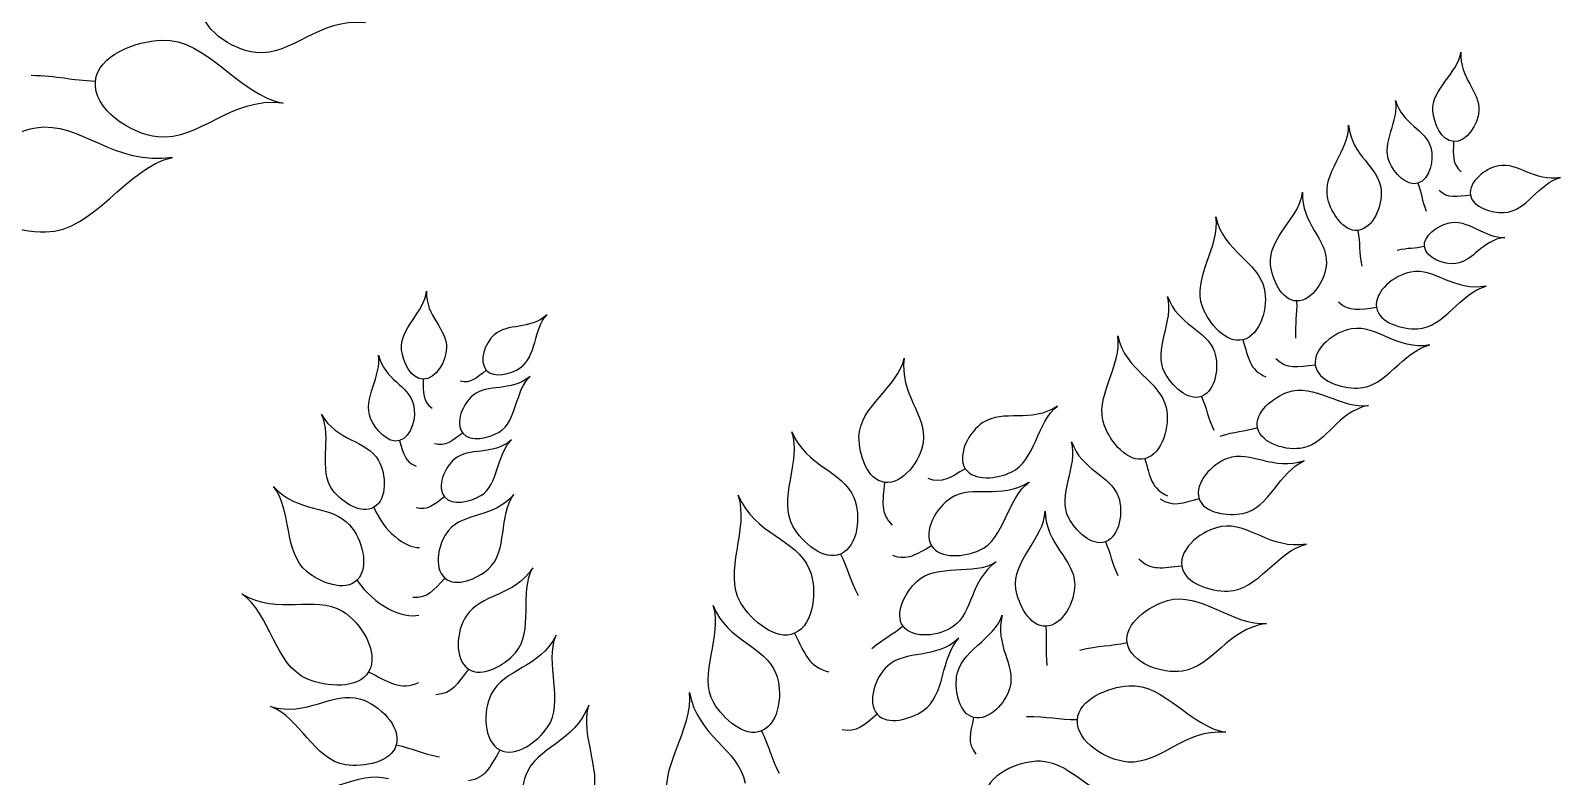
# Model space of a CAD drawing. Extents: x 5.1 to 68.9, y 5.1 to 68.9.
# Drawn here: x 39.26 to 49.62, y 55.85 to 60.9 of the extents above; entities that cross this region are included whole.
import ezdxf

# ---------------------------------------------------------------- set-up
doc = ezdxf.new("R2010")
doc.units = 0
doc.layers.add('View004', color=7, linetype='CONTINUOUS')

msp = doc.modelspace()

# ---------------------------------------------------------------- linework, layer by layer
at = {"layer": 'View004', "color": 1}
for p, q in [((39.697602, 60.55754), (39.697602, 60.55754)), ((48.896168, 60.149297), (48.896168, 60.149297)), ((48.655214, 59.867978), (48.655216, 59.867978)), ((49.011284, 59.787897), (49.011284, 59.787897)), ((48.248268, 59.548619), (48.248268, 59.548619)), ((48.700181, 59.438817), (48.700181, 59.438817)), ((47.833982, 59.070602), (47.833982, 59.070602)), ((48.375347, 59.026097), (48.375347, 59.026097)), ((47.469811, 58.807894), (47.469811, 58.807894)), ((42.345443, 58.602098), (42.345443, 58.602098)), ((47.960564, 58.635765), (47.960564, 58.635765)), ((41.917218, 58.541368), (41.917218, 58.541368)), ((47.18883, 58.424654), (47.18883, 58.424654)), ((42.185855, 58.176294), (42.185855, 58.176294)), ((47.569352, 58.211775), (47.569352, 58.211775)), ((41.756879, 58.125146), (41.756879, 58.125146)), ((45.589785, 57.934987), (45.589785, 57.934987)), ((46.805192, 58.00237), (46.805192, 58.00237)), ((45.042663, 57.842877), (45.042663, 57.842877)), ((42.062256, 57.744667), (42.062256, 57.744667)), ((47.173631, 57.732119), (47.173631, 57.732119)), ((41.584589, 57.673982), (41.584589, 57.673982)), ((45.361843, 57.413023), (45.361843, 57.413023)), ((46.538725, 57.44072), (46.538725, 57.44072)), ((44.744261, 57.356955), (44.744264, 57.356955)), ((47.056156, 57.275515), (47.056156, 57.275515)), ((41.469537, 57.179938), (41.469537, 57.179938)), ((42.064651, 57.194446), (42.064651, 57.194446)), ((44.433976, 56.821463), (44.433976, 56.821463)), ((45.1688, 56.869355), (45.1688, 56.869378)), ((46.134544, 56.868479), (46.134544, 56.868479)), ((46.685851, 56.757209), (46.685851, 56.757209)), ((42.224553, 56.579013), (42.224553, 56.579013)), ((41.548523, 56.560836), (41.548523, 56.560836)), ((44.993496, 56.272776), (44.993496, 56.272776)), ((45.645938, 56.25094), (45.645938, 56.25094)), ((46.348882, 56.234759), (46.348882, 56.234759)), ((41.735356, 56.065297), (41.735356, 56.065299)), ((44.209942, 56.160007), (44.209927, 56.160007)), ((42.437334, 56.031233), (42.437334, 56.031233))]:
    msp.add_line(p, q, dxfattribs=at)
for points in [[(40.78431, 60.752792), (40.620289, 60.769808), (40.400395, 60.916982), (40.414411, 61.081287)], [(41.527532, 60.952942), (41.203615, 60.987712), (41.034038, 60.726877), (40.78431, 60.752792)], [(39.697602, 60.55754), (39.712614, 60.733505), (39.971144, 60.830292), (40.147615, 60.837162)], [(40.147615, 60.837162), (40.456257, 60.84918), (40.671383, 60.460933), (40.970322, 60.410793)], [(48.756764, 60.358832), (48.746502, 60.505195), (48.927663, 60.613066), (48.947058, 60.755739)], [(48.947058, 60.755739), (48.933649, 60.579308), (49.078109, 60.491653), (49.068255, 60.355646)], [(39.697602, 60.55754), (39.535826, 60.56066), (39.442649, 60.596132), (39.261696, 60.596102)], [(40.120537, 60.181945), (39.932998, 60.201403), (39.681576, 60.369678), (39.697602, 60.55754)], [(40.970322, 60.410793), (40.599961, 60.450549), (40.406071, 60.152315), (40.120537, 60.181945)], [(48.461977, 60.010675), (48.405169, 60.138681), (48.532661, 60.294395), (48.503665, 60.428733)], [(48.503665, 60.428733), (48.549007, 60.266048), (48.707148, 60.234367), (48.742535, 60.109113)], [(48.896168, 60.149297), (48.8124, 60.153827), (48.76263, 60.275147), (48.756764, 60.358832)], [(49.068255, 60.355646), (49.061784, 60.266317), (48.9856, 60.144461), (48.896168, 60.149297)], [(39.293147, 60.241289), (39.092447, 60.209776), (38.831397, 60.014531), (38.859235, 59.813289)], [(40.220449, 60.042958), (39.82417, 59.979297), (39.598721, 60.289272), (39.293147, 60.241289)], [(48.045315, 59.763079), (48.004269, 59.930251), (48.19221, 60.091089), (48.186185, 60.259909)], [(48.186185, 60.259909), (48.205859, 60.053253), (48.390357, 59.980714), (48.406083, 59.821504)], [(48.742535, 60.109113), (48.765779, 60.026847), (48.737015, 59.892721), (48.655214, 59.867978)], [(48.896168, 60.149297), (48.894941, 60.054473), (48.885179, 59.999636), (48.948696, 59.946033)], [(39.359231, 59.537781), (39.692017, 59.542251), (39.901608, 59.972149), (40.220449, 60.042958)], [(48.655216, 59.867978), (48.578571, 59.8448), (48.494456, 59.937486), (48.461977, 60.010675)], [(49.620542, 59.906834), (49.443137, 59.873648), (49.338217, 60.010391), (49.201406, 59.985298)], [(49.201406, 59.985298), (49.111548, 59.968818), (48.99645, 59.87804), (49.011284, 59.787897)], [(49.239223, 59.669812), (49.388769, 59.675659), (49.47803, 59.871327), (49.620542, 59.906834)], [(38.859235, 59.813289), (38.885309, 59.624791), (39.168955, 59.535223), (39.359231, 59.537781)], [(47.657396, 59.319621), (47.639672, 59.496709), (47.855424, 59.634039), (47.873788, 59.807724)], [(47.873788, 59.807724), (47.8639, 59.593326), (48.042216, 59.492262), (48.03518, 59.327005)], [(48.406083, 59.821504), (48.416415, 59.716935), (48.352629, 59.56086), (48.248268, 59.548619)], [(48.655216, 59.867978), (48.681022, 59.799303), (48.6817, 59.754106), (48.712048, 59.677881)], [(49.011284, 59.787897), (48.915272, 59.776124), (48.860753, 59.760137), (48.79935, 59.818589)], [(49.011284, 59.787897), (49.025178, 59.703462), (49.153718, 59.666469), (49.239223, 59.669812)], [(48.248268, 59.548619), (48.150516, 59.537153), (48.068784, 59.667495), (48.045315, 59.763079)], [(47.196623, 59.030347), (47.122284, 59.221811), (47.319855, 59.441082), (47.2867, 59.639894)], [(47.2867, 59.639894), (47.341839, 59.398421), (47.571311, 59.341037), (47.614462, 59.155091)], [(48.700181, 59.438817), (48.689459, 59.513376), (48.787548, 59.578508), (48.860208, 59.598371)], [(48.860208, 59.598371), (48.987287, 59.633111), (49.114091, 59.492533), (49.243131, 59.500513)], [(48.248268, 59.548619), (48.264636, 59.459941), (48.255684, 59.405105), (48.275922, 59.30631)], [(49.243131, 59.500513), (49.085417, 59.481337), (49.033602, 59.338734), (48.912108, 59.323524)], [(48.700181, 59.438817), (48.632663, 59.424525), (48.590531, 59.430279), (48.515349, 59.412825)], [(48.912108, 59.323524), (48.832312, 59.313534), (48.71163, 59.359218), (48.700181, 59.438817)], [(47.833982, 59.070602), (47.732253, 59.073062), (47.66753, 59.218368), (47.657396, 59.319621)], [(48.03518, 59.327005), (48.03056, 59.218463), (47.942589, 59.067967), (47.833982, 59.070602)], [(49.116983, 59.170876), (48.901032, 59.130479), (48.773315, 59.296934), (48.606778, 59.266389)], [(48.606778, 59.266389), (48.497396, 59.246329), (48.35729, 59.135826), (48.375347, 59.026097)], [(48.652812, 58.882355), (48.834851, 58.889472), (48.943507, 59.127654), (49.116983, 59.170876)], [(41.771495, 58.740042), (41.7549, 58.882722), (41.927238, 58.996336), (41.939812, 59.136736)], [(41.939812, 59.136736), (41.934604, 58.96359), (42.079811, 58.884338), (42.076269, 58.750885)], [(46.940815, 58.584877), (46.861299, 58.737549), (47.005747, 58.938363), (46.959865, 59.10094)], [(46.959865, 59.10094), (47.02798, 58.904844), (47.224415, 58.878118), (47.277442, 58.727177)], [(47.614462, 59.155091), (47.642805, 59.032962), (47.5914, 58.838466), (47.469811, 58.807894)], [(47.833982, 59.070602), (47.837882, 58.97745), (47.820722, 58.922619), (47.827076, 58.818548)], [(48.375347, 59.026097), (48.258474, 59.011766), (48.192109, 58.992305), (48.117364, 59.063458)], [(42.756583, 58.977612), (42.636191, 58.869377), (42.491993, 58.925137), (42.398916, 58.842051)], [(42.575157, 58.618058), (42.686973, 58.692347), (42.664001, 58.883888), (42.756583, 58.977612)], [(47.469811, 58.807894), (47.355921, 58.779259), (47.239126, 58.920874), (47.196623, 59.030347)], [(48.375347, 59.026097), (48.39226, 58.923316), (48.548729, 58.878285), (48.652812, 58.882355)], [(48.206443, 58.882013), (48.091991, 58.863149), (47.943796, 58.750541), (47.960564, 58.635765)], [(48.736738, 58.772807), (48.510763, 58.734738), (48.380698, 58.910736), (48.206443, 58.882013)], [(42.398916, 58.842051), (42.337782, 58.787481), (42.292, 58.664219), (42.345443, 58.602098)], [(46.532004, 58.224822), (46.457665, 58.416287), (46.655236, 58.635557), (46.622081, 58.83437)], [(46.622081, 58.83437), (46.677221, 58.592897), (46.906692, 58.535513), (46.949843, 58.349567)], [(47.469811, 58.807894), (47.507442, 58.680589), (47.517099, 58.603219), (47.624233, 58.557849)], [(48.247229, 58.480639), (48.437211, 58.484637), (48.555007, 58.730994), (48.736738, 58.772807)], [(41.56195, 58.275842), (41.506592, 58.408388), (41.640846, 58.565182), (41.614151, 58.703594)], [(41.614151, 58.703594), (41.65697, 58.535745), (41.818417, 58.499682), (41.851873, 58.370442)], [(41.917218, 58.541368), (41.835092, 58.542045), (41.780982, 58.658463), (41.771495, 58.740042)], [(42.076269, 58.750885), (42.073944, 58.663233), (42.004898, 58.540646), (41.917218, 58.541368)], [(44.869729, 58.149815), (44.870545, 58.355202), (45.134609, 58.48705), (45.176444, 58.684219)], [(45.176444, 58.684219), (45.139473, 58.439305), (45.332073, 58.301991), (45.304247, 58.113142)], [(47.277442, 58.727177), (47.312272, 58.62804), (47.287312, 58.461291), (47.18883, 58.424654)], [(47.960564, 58.635765), (47.838408, 58.623018), (47.768831, 58.60397), (47.692217, 58.679581)], [(42.345443, 58.602098), (42.277398, 58.54826), (42.243103, 58.510564), (42.168784, 58.526672)], [(42.641589, 58.560065), (42.508213, 58.449531), (42.356447, 58.515356), (42.253357, 58.430533)], [(42.345443, 58.602098), (42.395501, 58.543911), (42.511226, 58.575581), (42.575157, 58.618058)], [(42.432138, 58.183465), (42.554883, 58.258076), (42.53857, 58.463848), (42.641589, 58.560065)], [(47.18883, 58.424654), (47.096584, 58.39034), (46.986278, 58.497583), (46.940815, 58.584877)], [(47.960564, 58.635765), (47.97627, 58.528257), (48.138604, 58.478352), (48.247229, 58.480639)], [(41.917218, 58.541368), (41.920268, 58.448577), (41.913178, 58.39451), (41.977699, 58.344935)], [(47.569352, 58.211775), (47.5454, 58.314606), (47.674542, 58.417372), (47.77362, 58.45386)], [(47.77362, 58.45386), (47.946906, 58.517676), (48.140913, 58.336621), (48.320157, 58.3633)], [(41.851873, 58.370442), (41.873848, 58.285558), (41.841347, 58.148669), (41.756879, 58.125146)], [(42.253357, 58.430533), (42.185648, 58.374823), (42.131392, 58.245011), (42.185855, 58.176294)], [(46.214797, 58.359658), (46.032113, 58.23762), (45.849243, 58.340467), (45.708121, 58.246912)], [(45.901418, 57.911894), (46.066003, 57.99), (46.072278, 58.25172), (46.214797, 58.359658)], [(46.949843, 58.349567), (46.978187, 58.227438), (46.926782, 58.032942), (46.805192, 58.00237)], [(47.18883, 58.424654), (47.22576, 58.342387), (47.230062, 58.286992), (47.273147, 58.195812)], [(48.320157, 58.3633), (48.102217, 58.317532), (48.047024, 58.112148), (47.879189, 58.076281)], [(41.308069, 57.78608), (41.20024, 57.922579), (41.305613, 58.149257), (41.229295, 58.301954)], [(41.229295, 58.301954), (41.334027, 58.120193), (41.534076, 58.130846), (41.615285, 57.991053)], [(41.756879, 58.125146), (41.677761, 58.103112), (41.593601, 58.200056), (41.56195, 58.275842)], [(45.708121, 58.246912), (45.615432, 58.185468), (45.530045, 58.028784), (45.589785, 57.934987)], [(42.185855, 58.176294), (42.110787, 58.121665), (42.072498, 58.082839), (41.993735, 58.103261)], [(42.516647, 58.130027), (42.383658, 58.019028), (42.231663, 58.084322), (42.12887, 57.99914)], [(42.185855, 58.176294), (42.236868, 58.111929), (42.361957, 58.140805), (42.432138, 58.183465)], [(42.308512, 57.752699), (42.430996, 57.827737), (42.413965, 58.033451), (42.516647, 58.130027)], [(44.424931, 57.540882), (44.316104, 57.72612), (44.483371, 57.985615), (44.415835, 58.185339)], [(44.415835, 58.185339), (44.513214, 57.945249), (44.75976, 57.924436), (44.83546, 57.739671)], [(45.042663, 57.842877), (44.92619, 57.857867), (44.869261, 58.032381), (44.869729, 58.149815)], [(46.805192, 58.00237), (46.691303, 57.973735), (46.574507, 58.11535), (46.532004, 58.224822)], [(47.569352, 58.211775), (47.476783, 58.183683), (47.417252, 58.186647), (47.314362, 58.153227)], [(47.879189, 58.076281), (47.768956, 58.052719), (47.594922, 58.101991), (47.569352, 58.211775)], [(41.756879, 58.125146), (41.78544, 58.036807), (41.793559, 57.982885), (41.869263, 57.953059)], [(45.304247, 58.113142), (45.285973, 57.989107), (45.167012, 57.826874), (45.042663, 57.842877)], [(46.29071, 57.600943), (46.211194, 57.753615), (46.355642, 57.954429), (46.30976, 58.117006)], [(46.30976, 58.117006), (46.377875, 57.92091), (46.574309, 57.894184), (46.627337, 57.743243)], [(47.884569, 57.988153), (47.677289, 57.915341), (47.525713, 58.060404), (47.36577, 58.004854)], [(41.615285, 57.991053), (41.668624, 57.899238), (41.675413, 57.728991), (41.584589, 57.673982)], [(42.12887, 57.99914), (42.061355, 57.943194), (42.007553, 57.813194), (42.062256, 57.744667)], [(45.589785, 57.934987), (45.487954, 57.875866), (45.434584, 57.831883), (45.337885, 57.867924)], [(45.589785, 57.934987), (45.645741, 57.84713), (45.807315, 57.867235), (45.901418, 57.911894)], [(46.805192, 58.00237), (46.842824, 57.875065), (46.85248, 57.797695), (46.959614, 57.752325)], [(47.36577, 58.004854), (47.260719, 57.968369), (47.139074, 57.83782), (47.173631, 57.732119)], [(47.469751, 57.632309), (47.648583, 57.667066), (47.719698, 57.919017), (47.884569, 57.988153)], [(45.042663, 57.842877), (45.031141, 57.710628), (45.01184, 57.635084), (45.094966, 57.553683)], [(46.021654, 57.844156), (45.828838, 57.720319), (45.640058, 57.831017), (45.491123, 57.736103)], [(45.686411, 57.383078), (45.859525, 57.461439), (45.870992, 57.734269), (46.021654, 57.844156)], [(41.129591, 57.2383), (40.972387, 57.368315), (41.030386, 57.657486), (40.904227, 57.81434)], [(40.904227, 57.81434), (41.069977, 57.631206), (41.291545, 57.695044), (41.419763, 57.554365)], [(41.584589, 57.673982), (41.499516, 57.622458), (41.369722, 57.708035), (41.308069, 57.78608)], [(42.062256, 57.744667), (41.98738, 57.689776), (41.949226, 57.650817), (41.870392, 57.670963)], [(42.062256, 57.744667), (42.113493, 57.680481), (42.238481, 57.709794), (42.308512, 57.752699)], [(42.530929, 57.760171), (42.394072, 57.596761), (42.19577, 57.642702), (42.089854, 57.517139)], [(42.361122, 57.25785), (42.493096, 57.375422), (42.427631, 57.620834), (42.530929, 57.760171)], [(44.070191, 57.025829), (43.944727, 57.234236), (44.130957, 57.53007), (44.052069, 57.755379)], [(44.052069, 57.755379), (44.165238, 57.484729), (44.444632, 57.464159), (44.532585, 57.255886)], [(44.83546, 57.739671), (44.885182, 57.618318), (44.864686, 57.408886), (44.744261, 57.356955)], [(45.491123, 57.736103), (45.393302, 57.673766), (45.301305, 57.511967), (45.361843, 57.413023)], [(46.627337, 57.743243), (46.662167, 57.644106), (46.637207, 57.477357), (46.538725, 57.44072)], [(47.173631, 57.732119), (47.060304, 57.700158), (46.997677, 57.670817), (46.912968, 57.729757)], [(47.173631, 57.732119), (47.206, 57.633113), (47.367502, 57.612436), (47.469751, 57.632309)], [(41.584589, 57.673982), (41.650401, 57.511112), (41.796694, 57.398324), (41.893641, 57.401396)], [(45.933043, 57.120131), (45.903451, 57.305733), (46.122451, 57.463798), (46.131114, 57.648036)], [(46.131114, 57.648036), (46.133874, 57.421399), (46.328106, 57.325835), (46.330864, 57.15118)], [(41.419763, 57.554365), (41.503978, 57.461968), (41.556807, 57.266919), (41.469537, 57.179938)], [(42.089854, 57.517139), (42.020287, 57.43467), (41.983468, 57.265509), (42.064651, 57.194446)], [(44.744264, 57.356955), (44.631467, 57.308313), (44.487153, 57.434968), (44.424931, 57.540882)], [(46.538725, 57.44072), (46.446479, 57.406406), (46.336173, 57.513649), (46.29071, 57.600943)], [(47.323413, 57.543173), (47.19901, 57.522669), (47.03793, 57.400271), (47.056156, 57.275515)], [(47.899816, 57.424472), (47.654193, 57.383094), (47.51282, 57.574394), (47.323413, 57.543173)], [(45.361843, 57.413023), (45.254533, 57.353281), (45.198046, 57.308415), (45.097877, 57.34782)], [(45.361843, 57.413023), (45.418547, 57.320345), (45.587431, 57.338273), (45.686411, 57.383078)], [(46.538725, 57.44072), (46.575655, 57.358453), (46.579957, 57.303058), (46.623042, 57.211878)], [(47.367745, 57.106901), (47.574245, 57.111247), (47.702283, 57.379024), (47.899816, 57.424472)], [(44.744264, 57.356955), (44.795528, 57.256762), (44.804419, 57.187989), (44.863921, 57.077079)], [(45.261457, 57.172273), (45.395704, 57.299073), (45.645266, 57.208861), (45.799591, 57.303856)], [(45.799591, 57.303856), (45.617191, 57.176095), (45.64718, 56.965552), (45.506957, 56.866595)], [(47.056156, 57.275515), (46.923378, 57.261659), (46.847752, 57.240955), (46.764477, 57.32314)], [(41.469537, 57.179938), (41.387794, 57.098467), (41.219474, 57.163962), (41.129591, 57.2383)], [(42.064651, 57.194446), (42.140692, 57.127883), (42.285665, 57.190626), (42.361122, 57.25785)], [(42.660667, 57.265102), (42.532304, 57.066628), (42.307812, 57.090185), (42.208347, 56.937576)], [(42.542193, 56.689162), (42.671423, 56.836524), (42.565958, 57.097691), (42.660667, 57.265102)], [(44.532585, 57.255886), (44.590354, 57.119093), (44.56969, 56.881724), (44.433976, 56.821463)], [(47.056156, 57.275515), (47.073227, 57.15866), (47.249676, 57.104415), (47.367745, 57.106901)], [(41.469537, 57.179938), (41.586613, 57.008617), (41.780666, 56.915917), (41.888596, 56.944438)], [(42.064651, 57.194446), (41.98594, 57.11165), (41.948227, 57.056154), (41.848366, 57.063367)], [(45.1688, 56.869378), (45.106353, 56.954515), (45.1847, 57.099775), (45.261457, 57.172273)], [(46.134544, 56.868479), (46.027145, 56.864819), (45.949963, 57.01401), (45.933043, 57.120131)], [(46.330864, 57.15118), (46.332664, 57.036466), (46.249204, 56.87239), (46.134544, 56.868479)], [(46.958367, 57.042213), (47.178608, 57.108111), (47.405669, 56.868155), (47.630443, 56.887449)], [(41.134262, 56.510912), (40.909934, 56.604996), (40.885506, 56.953712), (40.688782, 57.088942)], [(40.688782, 57.088942), (40.939947, 56.937368), (41.177561, 57.085773), (41.371538, 56.969643)], [(43.885836, 56.350849), (43.776591, 56.540962), (43.949843, 56.804149), (43.882896, 57.008641)], [(43.882896, 57.008641), (43.97992, 56.762661), (44.231329, 56.739001), (44.306772, 56.549695)], [(44.433976, 56.821463), (44.306858, 56.765019), (44.141925, 56.906668), (44.070191, 57.025829)], [(46.685851, 56.757209), (46.664041, 56.886828), (46.832441, 57.004535), (46.958367, 57.042213)], [(41.371538, 56.969643), (41.498944, 56.893371), (41.622453, 56.689614), (41.548523, 56.560836)], [(42.208347, 56.937576), (42.143017, 56.837344), (42.125532, 56.646165), (42.224553, 56.579013)], [(45.530901, 56.525128), (45.551619, 56.697234), (45.785857, 56.782009), (45.840162, 56.943224)], [(45.840162, 56.943224), (45.785277, 56.741508), (45.933348, 56.607604), (45.891599, 56.451999)], [(47.630443, 56.887449), (47.356114, 56.847423), (47.271663, 56.596502), (47.060354, 56.56491)], [(42.818391, 56.807392), (42.705829, 56.582606), (42.465757, 56.581336), (42.378398, 56.408407)], [(42.760292, 56.184713), (42.879729, 56.355566), (42.737786, 56.619369), (42.818391, 56.807392)], [(44.433976, 56.821463), (44.503631, 56.680508), (44.530544, 56.59217), (44.664742, 56.560884)], [(45.1688, 56.869378), (45.094727, 56.80716), (45.038824, 56.786483), (44.957356, 56.715302)], [(45.546545, 56.787677), (45.384577, 56.639241), (45.188177, 56.713039), (45.062949, 56.599085)], [(45.506957, 56.866595), (45.41486, 56.801598), (45.235469, 56.778486), (45.1688, 56.869355)], [(45.305011, 56.297411), (45.455782, 56.39967), (45.422126, 56.659294), (45.546545, 56.787677)], [(46.134544, 56.868479), (46.14436, 56.770512), (46.129684, 56.711652), (46.142788, 56.602327)], [(42.224553, 56.579013), (42.317302, 56.516114), (42.468304, 56.604905), (42.542193, 56.689162)], [(46.685851, 56.757209), (46.568663, 56.729465), (46.494924, 56.737745), (46.364499, 56.704169)], [(47.060354, 56.56491), (46.921568, 56.544156), (46.709138, 56.618826), (46.685851, 56.757209)], [(42.224553, 56.579013), (42.149203, 56.477176), (42.115257, 56.410966), (42.004375, 56.405306)], [(45.062949, 56.599085), (44.980698, 56.524241), (44.920169, 56.356382), (44.993496, 56.272776)], [(41.548523, 56.560836), (41.479276, 56.440213), (41.262524, 56.457116), (41.134262, 56.510912)], [(41.548523, 56.560836), (41.687979, 56.488224), (41.761867, 56.432831), (41.888639, 56.486838)], [(44.306772, 56.549695), (44.356326, 56.42536), (44.333352, 56.211825), (44.209942, 56.160007)], [(45.645938, 56.25094), (45.549756, 56.274869), (45.519053, 56.426724), (45.530901, 56.525128)], [(46.696323, 56.466263), (46.939117, 56.483459), (47.118276, 56.183049), (47.354984, 56.15104)], [(40.88326, 56.3261), (41.131591, 56.252224), (41.301811, 56.431789), (41.493393, 56.375528)], [(41.493393, 56.375528), (41.619225, 56.33858), (41.769998, 56.191783), (41.735356, 56.065297)], [(42.378398, 56.408407), (42.321018, 56.294827), (42.324824, 56.090679), (42.437334, 56.031233)], [(43.582816, 55.660386), (43.500961, 55.901824), (43.752421, 56.171284), (43.721196, 56.420892)], [(43.721196, 56.420892), (43.777278, 56.117353), (44.054805, 56.039831), (44.098834, 55.806074)], [(45.891599, 56.451999), (45.864179, 56.349797), (45.748624, 56.225394), (45.645938, 56.25094)], [(46.348882, 56.234759), (46.356298, 56.37373), (46.557503, 56.456434), (46.696323, 56.466263)], [(41.392284, 55.930748), (41.179645, 55.961432), (41.081426, 56.254122), (40.88326, 56.3261)], [(43.039686, 56.335217), (42.943773, 56.082199), (42.686851, 56.054551), (42.612245, 55.859818)], [(43.045659, 55.662111), (43.15484, 55.858133), (42.973966, 56.125061), (43.039686, 56.335217)], [(44.209927, 56.160007), (44.094335, 56.111473), (43.948297, 56.242148), (43.885836, 56.350849)], [(44.993496, 56.272776), (44.901857, 56.198837), (44.855807, 56.147239), (44.754747, 56.168134)], [(44.993496, 56.272776), (45.062179, 56.194466), (45.218806, 56.238942), (45.305011, 56.297411)], [(42.437334, 56.031233), (42.542719, 55.975552), (42.692002, 56.087025), (42.760292, 56.184713)], [(45.645938, 56.25094), (45.623378, 56.141194), (45.599828, 56.079745), (45.661576, 56.003394)], [(46.348882, 56.234759), (46.221385, 56.233199), (46.147108, 56.258771), (46.004586, 56.254217)], [(46.691399, 55.94952), (46.543202, 55.960152), (46.340963, 56.086392), (46.348882, 56.234759)], [(47.354984, 56.15104), (47.062282, 56.173078), (46.917035, 55.93333), (46.691399, 55.94952)], [(41.735356, 56.065299), (41.702908, 55.946824), (41.513863, 55.913205), (41.392284, 55.930748)], [(41.735356, 56.065299), (41.845624, 56.042769), (41.90489, 56.006769), (42.028673, 55.983979)], [(44.209927, 56.160007), (44.261263, 56.057253), (44.269663, 55.986979), (44.329297, 55.873206)], [(42.437334, 56.031233), (42.36955, 55.91479), (42.341382, 55.840836), (42.224821, 55.821925)], [(46.099998, 55.954076), (45.948738, 55.961228), (45.728816, 55.857913), (45.718899, 55.706809)], [(46.747188, 55.66994), (46.448312, 55.683011), (46.330298, 55.94319), (46.099998, 55.954076)], [(40.991907, 55.77348), (41.273967, 55.692854), (41.46451, 55.898225), (41.682105, 55.836856)], [(42.612245, 55.859818), (42.563242, 55.731918), (42.589671, 55.51374), (42.716653, 55.462407)]]:
    msp.add_open_spline(points, degree=3, dxfattribs=at)

doc.saveas('drawing.dxf')
